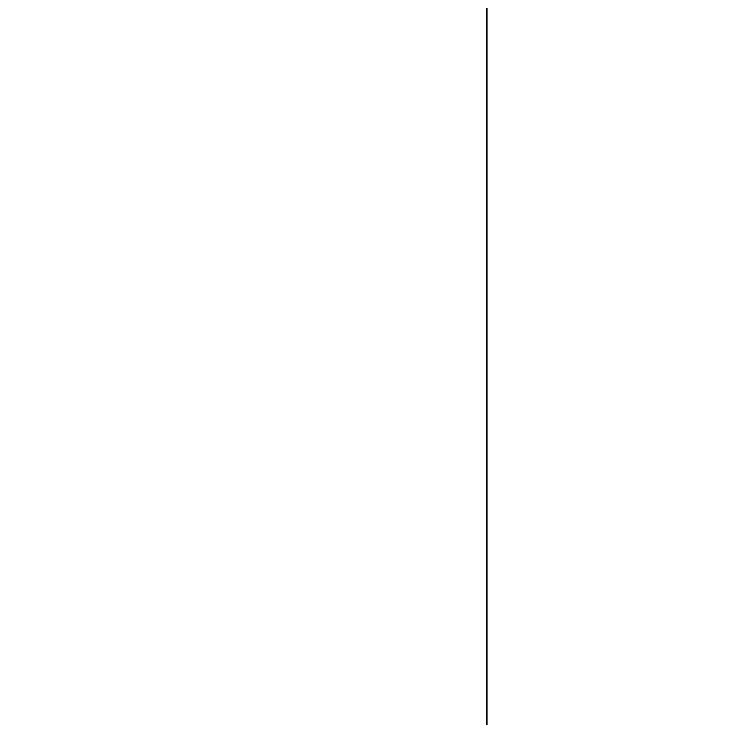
# Model space of a CAD drawing. Extents: x -1 to 1781, y -369 to 1.
# Drawn here: x 151.1912 to 151.2727, y -349.9204 to -349.8408 of the extents above; entities that cross this region are included whole.
import ezdxf

# ---------------------------------------------------------------- set-up
doc = ezdxf.new("R2010")
doc.units = 0
doc.layers.add('IQ_200_3D', color=1, linetype='Continuous')

msp = doc.modelspace()

# ---------------------------------------------------------------- meshes
at = {"layer": 'IQ_200_3D'}
mesh = msp.add_polyface(dxfattribs=at)
corners = [(1780.000072, -350.000003, 1218.000007), (1780.000072, 0, 1255.000002), (0, 0, 1255.000002), (0, -350.000003, 1218.000007), (1749.000002, -296.851952, 1223.618487), (468.000031, -296.851952, 1223.618487), (468.000031, -54.760684, 1249.210966), (1749.000002, -54.760684, 1249.210966)]
mesh.append_faces([[corners[k] for k in face] for face in [(1, 7, 0), (4, 0, 7)]], dxfattribs={"vtx0": -1, "vtx1": -1})
mesh.append_faces([[corners[k] for k in face] for face in [(0, 4, 5, 3), (6, 2, 3), (3, 5, 6)]], dxfattribs={"vtx0": -1, "vtx2": -1})
mesh.append_faces([[corners[k] for k in face] for face in [(6, 7, 1, 2)]], dxfattribs={"vtx1": -1, "vtx3": -1})
mesh = msp.add_polyface(dxfattribs=at)
corners = [(1780.000072, -350.000003, 1064.587715), (0, -350.000003, 1064.587715), (0, -300.000002, 1005), (1780.000072, -300.000002, 1005)]
mesh.append_faces([[corners[k] for k in face] for face in [(0, 1, 2, 3)]])
mesh = msp.add_polyface(dxfattribs=at)
corners = [(145.1011, -345.000002, 1201.86887), (145.207561, -345.000002, 1202.677687), (145.519751, -345.000002, 1203.431347), (146.016378, -345.000002, 1204.078546), (146.663577, -345.000002, 1204.575173), (147.41731, -345.000002, 1204.887363), (148.226127, -345.000002, 1204.993825), (149.034871, -345.000002, 1204.887363), (149.788604, -345.000002, 1204.575173), (150.435803, -345.000002, 1204.078546), (150.93243, -345.000002, 1203.431347), (151.24462, -345.000002, 1202.677687), (151.351081, -345.000002, 1201.86887), (151.351081, -350.000003, 1201.86887), (151.24462, -350.000003, 1202.677687), (150.93243, -350.000003, 1203.431347), (150.435803, -350.000003, 1204.078546), (149.788604, -350.000003, 1204.575173), (149.034871, -350.000003, 1204.887363), (148.226127, -350.000003, 1204.993825), (147.41731, -350.000003, 1204.887363), (146.663577, -350.000003, 1204.575173), (146.016378, -350.000003, 1204.078546), (145.519751, -350.000003, 1203.431347), (145.207561, -350.000003, 1202.677687), (145.1011, -350.000003, 1201.86887)]
mesh.append_faces([[corners[k] for k in face] for face in [(1, 24, 25, 0), (14, 11, 12, 13)]], dxfattribs={"vtx0": -1})
mesh.append_faces([[corners[k] for k in face] for face in [(2, 23, 24, 1), (4, 21, 22, 3), (3, 22, 23, 2), (5, 20, 21, 4), (20, 5, 6, 19), (7, 18, 19, 6), (8, 17, 18, 7), (10, 15, 16, 9), (9, 16, 17, 8), (11, 14, 15, 10)]], dxfattribs={"vtx0": -1, "vtx2": -1})
mesh = msp.add_polyface(dxfattribs=at)
corners = [(151.351081, -345.000002, 1171.868812), (151.24462, -345.000002, 1171.060067), (150.93243, -345.000002, 1170.306334), (150.435803, -345.000002, 1169.659135), (149.788604, -345.000002, 1169.162509), (149.034871, -345.000002, 1168.850319), (148.226127, -345.000002, 1168.743857), (147.41731, -345.000002, 1168.850319), (146.663577, -345.000002, 1169.162509), (146.016378, -345.000002, 1169.659135), (145.519751, -345.000002, 1170.306334), (145.207561, -345.000002, 1171.060067), (145.1011, -345.000002, 1171.868812), (145.1011, -350.000003, 1171.868812), (145.207561, -350.000003, 1171.060067), (145.519751, -350.000003, 1170.306334), (146.016378, -350.000003, 1169.659135), (146.663577, -350.000003, 1169.162509), (147.41731, -350.000003, 1168.850319), (148.226127, -350.000003, 1168.743857), (149.034871, -350.000003, 1168.850319), (149.788604, -350.000003, 1169.162509), (150.435803, -350.000003, 1169.659135), (150.93243, -350.000003, 1170.306334), (151.24462, -350.000003, 1171.060067), (151.351081, -350.000003, 1171.868812)]
mesh.append_faces([[corners[k] for k in face] for face in [(1, 24, 25, 0), (14, 11, 12, 13)]], dxfattribs={"vtx0": -1})
mesh.append_faces([[corners[k] for k in face] for face in [(2, 23, 24, 1), (4, 21, 22, 3), (3, 22, 23, 2), (5, 20, 21, 4), (20, 5, 6, 19), (7, 18, 19, 6), (8, 17, 18, 7), (10, 15, 16, 9), (9, 16, 17, 8), (11, 14, 15, 10)]], dxfattribs={"vtx0": -1, "vtx2": -1})
mesh = msp.add_polyface(dxfattribs=at)
corners = [(145.1011, -345.000002, 1156.868855), (145.207561, -345.000002, 1157.677672), (145.519751, -345.000002, 1158.431332), (146.016378, -345.000002, 1159.078531), (146.663577, -345.000002, 1159.575158), (147.41731, -345.000002, 1159.887348), (148.226127, -345.000002, 1159.99381), (149.034871, -345.000002, 1159.887348), (149.788604, -345.000002, 1159.575158), (150.435803, -345.000002, 1159.078531), (150.93243, -345.000002, 1158.431332), (151.24462, -345.000002, 1157.677672), (151.351081, -345.000002, 1156.868855), (151.351081, -350.000003, 1156.868855), (151.24462, -350.000003, 1157.677672), (150.93243, -350.000003, 1158.431332), (150.435803, -350.000003, 1159.078531), (149.788604, -350.000003, 1159.575158), (149.034871, -350.000003, 1159.887348), (148.226127, -350.000003, 1159.99381), (147.41731, -350.000003, 1159.887348), (146.663577, -350.000003, 1159.575158), (146.016378, -350.000003, 1159.078531), (145.519751, -350.000003, 1158.431332), (145.207561, -350.000003, 1157.677672), (145.1011, -350.000003, 1156.868855)]
mesh.append_faces([[corners[k] for k in face] for face in [(1, 24, 25, 0), (14, 11, 12, 13)]], dxfattribs={"vtx0": -1})
mesh.append_faces([[corners[k] for k in face] for face in [(2, 23, 24, 1), (4, 21, 22, 3), (3, 22, 23, 2), (5, 20, 21, 4), (20, 5, 6, 19), (7, 18, 19, 6), (8, 17, 18, 7), (10, 15, 16, 9), (9, 16, 17, 8), (11, 14, 15, 10)]], dxfattribs={"vtx0": -1, "vtx2": -1})
mesh = msp.add_polyface(dxfattribs=at)
corners = [(151.351081, -345.000002, 1126.868869), (151.24462, -345.000002, 1126.060052), (150.93243, -345.000002, 1125.306319), (150.435803, -345.000002, 1124.659121), (149.788604, -345.000002, 1124.162494), (149.034871, -345.000002, 1123.850304), (148.226127, -345.000002, 1123.743842), (147.41731, -345.000002, 1123.850304), (146.663577, -345.000002, 1124.162494), (146.016378, -345.000002, 1124.659121), (145.519751, -345.000002, 1125.306319), (145.207561, -345.000002, 1126.060052), (145.1011, -345.000002, 1126.868869), (145.1011, -350.000003, 1126.868869), (145.207561, -350.000003, 1126.060052), (145.519751, -350.000003, 1125.306319), (146.016378, -350.000003, 1124.659121), (146.663577, -350.000003, 1124.162494), (147.41731, -350.000003, 1123.850304), (148.226127, -350.000003, 1123.743842), (149.034871, -350.000003, 1123.850304), (149.788604, -350.000003, 1124.162494), (150.435803, -350.000003, 1124.659121), (150.93243, -350.000003, 1125.306319), (151.24462, -350.000003, 1126.060052), (151.351081, -350.000003, 1126.868869)]
mesh.append_faces([[corners[k] for k in face] for face in [(1, 24, 25, 0), (14, 11, 12, 13)]], dxfattribs={"vtx0": -1})
mesh.append_faces([[corners[k] for k in face] for face in [(2, 23, 24, 1), (4, 21, 22, 3), (3, 22, 23, 2), (5, 20, 21, 4), (20, 5, 6, 19), (7, 18, 19, 6), (8, 17, 18, 7), (10, 15, 16, 9), (9, 16, 17, 8), (11, 14, 15, 10)]], dxfattribs={"vtx0": -1, "vtx2": -1})
mesh = msp.add_polyface(dxfattribs=at)
corners = [(145.1011, -345.000002, 1111.86884), (145.207561, -345.000002, 1112.677657), (145.519751, -345.000002, 1113.431318), (146.016378, -345.000002, 1114.078589), (146.663577, -345.000002, 1114.575143), (147.41731, -345.000002, 1114.887333), (148.226127, -345.000002, 1114.993867), (149.034871, -345.000002, 1114.887333), (149.788604, -345.000002, 1114.575143), (150.435803, -345.000002, 1114.078589), (150.93243, -345.000002, 1113.431318), (151.24462, -345.000002, 1112.677657), (151.351081, -345.000002, 1111.86884), (151.351081, -350.000003, 1111.86884), (151.24462, -350.000003, 1112.677657), (150.93243, -350.000003, 1113.431318), (150.435803, -350.000003, 1114.078589), (149.788604, -350.000003, 1114.575143), (149.034871, -350.000003, 1114.887333), (148.226127, -350.000003, 1114.993867), (147.41731, -350.000003, 1114.887333), (146.663577, -350.000003, 1114.575143), (146.016378, -350.000003, 1114.078589), (145.519751, -350.000003, 1113.431318), (145.207561, -350.000003, 1112.677657), (145.1011, -350.000003, 1111.86884)]
mesh.append_faces([[corners[k] for k in face] for face in [(1, 24, 25, 0), (14, 11, 12, 13)]], dxfattribs={"vtx0": -1})
mesh.append_faces([[corners[k] for k in face] for face in [(2, 23, 24, 1), (4, 21, 22, 3), (3, 22, 23, 2), (5, 20, 21, 4), (20, 5, 6, 19), (7, 18, 19, 6), (8, 17, 18, 7), (10, 15, 16, 9), (9, 16, 17, 8), (11, 14, 15, 10)]], dxfattribs={"vtx0": -1, "vtx2": -1})
mesh = msp.add_polyface(dxfattribs=at)
corners = [(151.351081, -345.000002, 1081.868855), (151.24462, -345.000002, 1081.060038), (150.93243, -345.000002, 1080.306377), (150.435803, -345.000002, 1079.659106), (149.788604, -345.000002, 1079.162552), (149.034871, -345.000002, 1078.850361), (148.226127, -345.000002, 1078.743827), (147.41731, -345.000002, 1078.850361), (146.663577, -345.000002, 1079.162552), (146.016378, -345.000002, 1079.659106), (145.519751, -345.000002, 1080.306377), (145.207561, -345.000002, 1081.060038), (145.1011, -345.000002, 1081.868855), (145.1011, -350.000003, 1081.868855), (145.207561, -350.000003, 1081.060038), (145.519751, -350.000003, 1080.306377), (146.016378, -350.000003, 1079.659106), (146.663577, -350.000003, 1079.162552), (147.41731, -350.000003, 1078.850361), (148.226127, -350.000003, 1078.743827), (149.034871, -350.000003, 1078.850361), (149.788604, -350.000003, 1079.162552), (150.435803, -350.000003, 1079.659106), (150.93243, -350.000003, 1080.306377), (151.24462, -350.000003, 1081.060038), (151.351081, -350.000003, 1081.868855)]
mesh.append_faces([[corners[k] for k in face] for face in [(1, 24, 25, 0), (14, 11, 12, 13)]], dxfattribs={"vtx0": -1})
mesh.append_faces([[corners[k] for k in face] for face in [(2, 23, 24, 1), (4, 21, 22, 3), (3, 22, 23, 2), (5, 20, 21, 4), (20, 5, 6, 19), (7, 18, 19, 6), (8, 17, 18, 7), (10, 15, 16, 9), (9, 16, 17, 8), (11, 14, 15, 10)]], dxfattribs={"vtx0": -1, "vtx2": -1})

doc.saveas('drawing.dxf')
